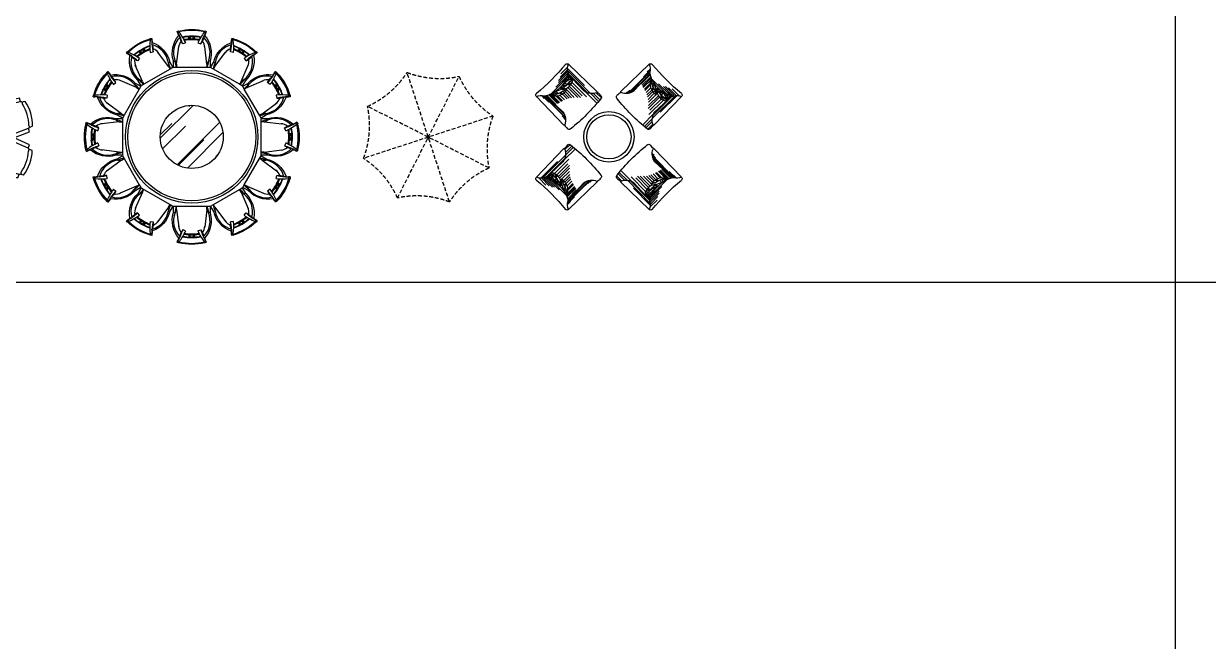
# Model space of a CAD drawing. Header units: millimetres. Extents: x 14385 to 129787, y 107826 to 186798.
# Drawn here: x 62113 to 80893, y 165965 to 175752 of the extents above; entities that cross this region are included whole.
import ezdxf

# ---------------------------------------------------------------- set-up
doc = ezdxf.new("R2010")
doc.units = ezdxf.units.MM
doc.header["$LTSCALE"] = 1000
doc.set_wipeout_variables(frame=1)
doc.linetypes.add('DASHED', pattern=[0.75, 0.5, -0.25])
doc.layers.add('FF-FURN', color=51, linetype='Continuous')

# ---------------------------------------------------------------- blocks, each defined once
blk = doc.blocks.new('F-24')
at = {"color": 0, "linetype": 'Continuous'}
for p, q in [((-549, 1147), (-531, 1125)), ((-452, 1128), (-501, 1093)), ((-245, 873), (-452, 1128)), ((-257, 1191), (-293, 851)), ((-197, 1190), (-257, 1191)), ((-197, 1190), (-231, 870)), ((-183, 1260), (-186, 1231)), ((230, 1251), (232, 1222)), ((254, 867), (237, 1179)), ((297, 1178), (237, 1179)), ((315, 850), (297, 1178)), ((593, 1127), (573, 1105)), ((-304, 851), (-501, 1093)), ((492, 1115), (263, 861)), ((540, 1078), (325, 839)), ((540, 1078), (492, 1115)), ((-859, 847), (-908, 813)), ((-908, 813), (-737, 516)), ((-889, 912), (-874, 887)), ((-859, 847), (-698, 568)), ((715, 552), (885, 815)), ((755, 503), (933, 778)), ((933, 778), (885, 815)), ((922, 877), (906, 852)), ((-1119, 606), (-1091, 598)), ((-1028, 647), (-1048, 590)), ((-746, 510), (-1048, 590)), ((-711, 563), (-1028, 647)), ((1054, 612), (719, 542)), ((1071, 555), (1054, 612)), ((1071, 555), (756, 488)), ((1142, 563), (1113, 557)), ((-1255, 215), (-1228, 204)), ((-1192, 181), (-1212, 124)), ((-1212, 124), (-900, -16)), ((-906, 37), (-1212, -81)), ((-1192, 181), (-899, 50)), ((1212, -124), (900, 16)), ((903, 26), (1195, 139)), ((906, -37), (1212, 81)), ((1212, 81), (1195, 139)), ((1261, 168), (1234, 157)), ((-1261, -168), (-1234, -157)), ((-1212, -81), (-1195, -139)), ((-903, -26), (-1195, -139)), ((1192, -181), (899, -50)), ((1192, -181), (1212, -124)), ((1255, -215), (1228, -204)), ((-1142, -563), (-1113, -557)), ((-1071, -555), (-756, -488)), ((-1071, -555), (-1054, -612)), ((-1054, -612), (-719, -542)), ((-755, -503), (-933, -778)), ((-715, -552), (-885, -815)), ((711, -563), (1028, -647)), ((908, -813), (737, -516)), ((746, -510), (1048, -590)), ((859, -847), (698, -568)), ((1028, -647), (1048, -590)), ((1119, -606), (1091, -598)), ((-933, -778), (-885, -815)), ((-922, -877), (-906, -852)), ((-540, -1078), (-325, -839)), ((-492, -1115), (-263, -861)), ((-315, -850), (-297, -1178)), ((-254, -867), (-237, -1179)), ((197, -1190), (231, -870)), ((245, -873), (452, -1128)), ((257, -1191), (293, -851)), ((304, -851), (501, -1093)), ((859, -847), (908, -813)), ((889, -912), (874, -887)), ((-593, -1127), (-573, -1105)), ((-540, -1078), (-492, -1115)), ((452, -1128), (501, -1093)), ((549, -1147), (531, -1125)), ((-297, -1178), (-237, -1179)), ((-230, -1251), (-232, -1222)), ((183, -1260), (186, -1231)), ((197, -1190), (257, -1191))]:
    blk.add_line(p, q, dxfattribs=at)
at = {"color": 58}
for p, q in [((-418, 39), (-39, 418)), ((-215, -361), (361, 215)), ((-181, -379), (379, 181)), ((19, -420), (420, -19))]:
    blk.add_line(p, q, dxfattribs=at)
at = {"color": 0, "linetype": 'Continuous'}
blk.add_circle((0, 0), 900, dxfattribs=at)
at = {"color": 55, "linetype": 'Continuous'}
blk.add_circle((0, 0), 420, dxfattribs=at)
at = {"color": 0, "linetype": 'Continuous'}
for centre, radius, start, end in [((-351, 499), 678, 107.0156, 142.4861), ((-162, 1229), 24, 174.0387, 285.4996), ((10, 610), 678, 71.0156, 106.4861), ((10, 610), 618, 72.0062, 105.4996), ((208, 1221), 24, 252.0062, 3.3768), ((366, 488), 678, 35.0156, 70.4861), ((-351, 499), 618, 108.0062, 141.4996), ((-549, 1110), 24, 288.0062, 39.3768), ((591, 1089), 24, 138.0387, 249.4996), ((366, 488), 618, 36.0062, 69.4996), ((-853, 899), 24, 210.0387, 321.4996), ((886, 865), 24, 216.0062, 327.3768), ((-577, 198), 678, 143.0156, 178.4861), ((-1097, 575), 24, 324.0062, 75.3768), ((-577, 198), 618, 144.0062, 177.4996), ((1118, 534), 24, 102.0387, 213.4996), ((583, 179), 618, 0.0062, 33.4996), ((583, 179), 678, 359.0156, 34.4861), ((-1219, 226), 24, 246.0387, 357.4996), ((1225, 179), 24, 180.0062, 291.3768), ((-583, -179), 678, 179.0156, 214.4861), ((-1225, -179), 24, 0.0062, 111.3768), ((-583, -179), 618, 180.0062, 213.4996), ((577, -198), 618, 324.0062, 357.4996), ((577, -198), 678, 323.0156, 358.4861), ((1219, -226), 24, 66.0387, 177.4996), ((-1118, -534), 24, 282.0387, 33.4996), ((1097, -575), 24, 144.0062, 255.3768), ((-366, -488), 678, 215.0156, 250.4861), ((-886, -865), 24, 36.0062, 147.3768), ((-366, -488), 618, 216.0062, 249.4996), ((351, -499), 618, 288.0062, 321.4996), ((351, -499), 678, 287.0156, 322.4861), ((853, -899), 24, 30.0387, 141.4996), ((-591, -1089), 24, 318.0387, 69.4996), ((549, -1110), 24, 108.0062, 219.3768), ((-208, -1221), 24, 72.0062, 183.3768), ((-10, -610), 678, 251.0156, 286.4861), ((-10, -610), 618, 252.0062, 285.4996), ((162, -1229), 24, 354.0387, 105.4996)]:
    blk.add_arc(centre, radius, start, end, dxfattribs=at)
at = {"color": 0, "linetype": 'Continuous', "ltscale": 1000}
for centre, start, end in [((-172, 1186), 102.0712, 171.7566), ((216, 1178), 5.7493, 75.4347), ((-517, 1080), 41.7493, 111.4347), ((558, 1061), 66.0712, 135.7566), ((-837, 858), 138.0712, 207.7566), ((867, 826), 329.7493, 39.4347), ((-1053, 570), 77.7493, 147.4347), ((1075, 531), 30.0712, 99.7566), ((-1182, 203), 174.0712, 243.7566), ((1187, 158), 293.7493, 3.4347), ((-1187, -158), 113.7493, 183.4347), ((1182, -203), 354.0712, 63.7566), ((-1075, -531), 210.0712, 279.7566), ((1053, -570), 257.7493, 327.4347), ((-867, -826), 149.7493, 219.4347), ((837, -858), 318.0712, 27.7566), ((-558, -1061), 246.0712, 315.7566), ((517, -1080), 221.7493, 291.4347), ((-216, -1178), 185.7493, 255.4347), ((172, -1186), 282.0712, 351.7566)]:
    blk.add_arc(centre, 24.6, start, end, dxfattribs=at)
blk = doc.blocks.new('CH600A')
at = {"color": 53}
for p, q in [((-231, 568), (-219, 546)), ((-207, 576), (-197, 558)), ((197, 558), (207, 576)), ((231, 568), (219, 546)), ((-219, 546), (-197, 558)), ((-144, 372), (-169, 416)), ((-144, 372), (-169, 416)), ((-97, 389), (-144, 372)), ((97, 389), (144, 372)), ((144, 372), (169, 416)), ((204, 507), (184, 482)), ((219, 546), (197, 558)), ((-240, 50), (-240, 0)), ((-240, 50), (-240, 0))]:
    blk.add_line(p, q, dxfattribs=at)
for p, q in [((-204, 507), (-184, 482)), ((290, 100), (265, 100))]:
    blk.add_line(p, q)
at = {"color": 59}
for p, q in [((-240, 50), (-207, 330)), ((-240, 50), (-207, 330)), ((240, 50), (207, 330)), ((-240, 50), (-240, 0)), ((240, 50), (240, 0))]:
    blk.add_line(p, q, dxfattribs=at)
blk.add_lwpolyline([(207, 576), (209, 580), (231, 568, 0.009719), (204, 507, -0.257577), (290, 100), (290, 0), (240, 0), (-240, 0), (-290, 0), (-290, 93, 0.070161), (-292, 107, -0.248395), (-209, 501), (-204, 507), (-231, 568), (-209, 580), (-207, 576), (-203, 577, -0.122724), (207, 576, 0.122724)], format="xyb")
at = {"color": 53}
blk.add_lwpolyline([(-291, 100), (-265, 100)], dxfattribs=at)
at = {"color": 59}
for centre, radius, start, end in [((0, -246), 833, 76.1634, 103.8366), ((-31, 302), 178, 140.5271, 175.4754), ((0, -338), 833, 79.9356, 100.0644), ((0, -338), 821, 99.3011, 99.7488), ((0, -338), 827, 93.9907, 99.4611), ((-953, -5), 949, 30.1692, 30.5574), ((0, -390), 845, 98.051, 98.4845), ((0, -390), 833, 81.8107, 98.1893), ((-953, -5), 949, 28.0112, 28.3975), ((0, -396), 833, 82.0133, 97.9867), ((0, -390), 839, 93.5473, 97.9005), ((0, -390), 839, 82.0995, 86.4527), ((0, -338), 827, 80.5389, 86.0093), ((953, -5), 949, 151.6025, 151.9888), ((0, -390), 845, 81.5155, 81.949), ((953, -5), 949, 149.4426, 149.8308), ((0, -338), 821, 80.2512, 80.6989), ((31, 302), 178, 4.5246, 39.4729), ((-403, 0), 170, 17.1212, 36.0089), ((403, 0), 170, 143.9911, 162.8788)]:
    blk.add_arc(centre, radius, start, end, dxfattribs=at)
at = {"color": 53}
for centre, radius, start, end in [((61, 230), 351, 134.3392, 201.7937), ((-839, 175), 723, 15.8477, 30.8861), ((-953, -5), 943, 24.7167, 36.6811), ((-1774, -156), 1704, 19.5964, 21.7322), ((-1774, -156), 1704, 19.5964, 20.2602), ((953, -5), 943, 143.3189, 155.2833), ((839, 175), 723, 149.1139, 164.1523), ((1774, -156), 1704, 158.2678, 160.4036), ((-61, 230), 351, 338.2063, 45.6608), ((-52, 100), 213, 180.0276, 208.0449), ((52, 100), 213, 331.9551, 359.9724)]:
    blk.add_arc(centre, radius, start, end, dxfattribs=at)
at = {"color": 59}
for points, knots in [([(-37, 455), (-38, 454), (-39, 453), (-42, 451), (-44, 449), (-49, 448), (-51, 447), (-56, 447), (-58, 447), (-60, 447)], [6.9722113, 6.9722113, 6.9722113, 6.9722113, 7.1405216, 7.1405216, 7.4263004, 7.4263004, 7.7120792, 7.7120792, 7.9204393, 7.9204393, 7.9204393, 7.9204393]), ([(-31, 452), (-32, 451), (-33, 450), (-36, 447), (-38, 446), (-43, 443), (-46, 442), (-52, 441), (-55, 441), (-59, 441), (-60, 441), (-60, 441)], [6.883981, 6.883981, 6.883981, 6.883981, 7.027335, 7.027335, 7.303984, 7.303984, 7.584922, 7.584922, 7.867013, 7.867013, 7.910126, 7.910126, 7.910126, 7.910126]), ([(-58, 493), (-56, 493), (-53, 493), (-48, 492), (-45, 491), (-40, 489), (-38, 487), (-35, 485), (-34, 485), (-34, 484)], [4.7264748, 4.7264748, 4.7264748, 4.7264748, 4.9217868, 4.9217868, 5.1977605, 5.1977605, 5.470688, 5.470688, 5.5342968, 5.5342968, 5.5342968, 5.5342968]), ([(-58, 487), (-56, 487), (-55, 487), (-51, 486), (-49, 486), (-44, 484), (-42, 483), (-40, 481)], [4.733005, 4.733005, 4.733005, 4.733005, 4.8582391, 4.8582391, 5.1440179, 5.1440179, 5.425957, 5.425957, 5.425957, 5.425957]), ([(-40, 481), (-40, 481), (-41, 481), (-43, 480), (-44, 479), (-47, 476), (-48, 475), (-49, 473), (-49, 472), (-50, 471), (-50, 470), (-50, 469), (-50, 469), (-50, 469), (-50, 468), (-50, 467), (-49, 466), (-49, 465), (-48, 463), (-48, 463), (-46, 461), (-45, 460), (-43, 458), (-42, 457), (-40, 456), (-38, 455), (-37, 455)], [5.579121, 5.579121, 5.579121, 5.579121, 5.611868, 5.611868, 5.79726, 5.79726, 5.982652, 5.982652, 6.126335, 6.126335, 6.270017, 6.270017, 6.283185, 6.283185, 6.283185, 6.418802, 6.418802, 6.554419, 6.554419, 6.690036, 6.690036, 6.825652, 6.825652, 6.961269, 6.961269, 7.082726, 7.082726, 7.082726, 7.082726]), ([(-35, 477), (-36, 477), (-37, 476), (-39, 475), (-40, 474), (-41, 473), (-42, 472), (-43, 472), (-43, 471), (-43, 471), (-44, 470), (-44, 470), (-44, 469), (-44, 469), (-44, 469), (-44, 469), (-44, 469), (-44, 469), (-44, 469), (-44, 469), (-44, 468), (-44, 468), (-44, 468), (-44, 468), (-43, 467), (-43, 467), (-43, 466), (-42, 465), (-41, 464), (-40, 464), (-39, 462), (-38, 462), (-36, 461), (-34, 460), (-33, 459)], [5.518644, 5.518644, 5.518644, 5.518644, 5.618999, 5.618999, 5.7353, 5.7353, 5.881562, 5.881562, 5.956068, 5.956068, 6.075094, 6.075094, 6.194121, 6.194121, 6.254711, 6.254711, 6.283185, 6.283185, 6.283185, 6.374607, 6.374607, 6.444189, 6.444189, 6.513771, 6.513771, 6.634689, 6.634689, 6.755606, 6.755606, 6.876524, 6.876524, 6.997441, 6.997441, 7.118058, 7.118058, 7.118058, 7.118058]), ([(-35, 477), (-35, 477), (-35, 477), (-34, 475), (-33, 474), (-32, 470), (-31, 468), (-31, 467), (-31, 465), (-32, 463), (-33, 461), (-33, 460), (-33, 459)], [5.6998882, 5.6998882, 5.6998882, 5.6998882, 5.7155754, 5.7155754, 6.0013542, 6.0013542, 6.2831853, 6.2831853, 6.2831853, 6.5689641, 6.5689641, 6.6848135, 6.6848135, 6.6848135, 6.6848135]), ([(32, 483), (32, 483), (32, 483), (29, 484), (26, 486), (19, 487), (16, 488), (8, 489), (4, 490), (-4, 490), (-8, 490), (-16, 489), (-19, 489), (-27, 487), (-30, 486), (-33, 485), (-34, 484), (-34, 484)], [3.928977, 3.928977, 3.928977, 3.928977, 3.943486, 3.943486, 4.181827, 4.181827, 4.420167, 4.420167, 4.658507, 4.658507, 4.896847, 4.896847, 5.135188, 5.135188, 5.373528, 5.373528, 5.401991, 5.401991, 5.401991, 5.401991]), ([(-31, 452), (-29, 451), (-27, 451), (-21, 449), (-17, 449), (-10, 448), (-6, 448), (1, 448), (5, 448), (12, 449), (15, 449), (22, 451), (25, 452), (29, 453), (29, 453), (30, 454)], [7.24242, 7.24242, 7.24242, 7.24242, 7.404759, 7.404759, 7.626504, 7.626504, 7.848248, 7.848248, 8.069993, 8.069993, 8.291738, 8.291738, 8.513483, 8.513483, 8.564347, 8.564347, 8.564347, 8.564347]), ([(29, 478), (27, 479), (26, 479), (23, 480), (21, 481), (17, 482), (14, 482), (8, 483), (4, 484), (-4, 484), (-8, 484), (-15, 483), (-19, 482), (-25, 481), (-27, 480), (-30, 480)], [3.966366, 3.966366, 3.966366, 3.966366, 4.089769, 4.089769, 4.242455, 4.242455, 4.395141, 4.395141, 4.650474, 4.650474, 4.905807, 4.905807, 5.16114, 5.16114, 5.341691, 5.341691, 5.341691, 5.341691]), ([(-30, 480), (-28, 477), (-27, 475), (-26, 471), (-25, 469), (-25, 467), (-25, 465), (-26, 464), (-26, 460), (-27, 459), (-28, 457)], [5.7601992, 5.7601992, 5.7601992, 5.7601992, 6.0386654, 6.0386654, 6.2831853, 6.2831853, 6.2831853, 6.4632912, 6.4632912, 6.6578738, 6.6578738, 6.6578738, 6.6578738]), ([(-28, 457), (-26, 457), (-24, 456), (-20, 455), (-18, 455), (-12, 454), (-9, 454), (-2, 454), (1, 454), (8, 454), (11, 455), (17, 456), (20, 457), (24, 458), (26, 458), (27, 459)], [7.281416, 7.281416, 7.281416, 7.281416, 7.41826, 7.41826, 7.56821, 7.56821, 7.785509, 7.785509, 8.002808, 8.002808, 8.220106, 8.220106, 8.437405, 8.437405, 8.546665, 8.546665, 8.546665, 8.546665]), ([(29, 478), (28, 476), (27, 475), (26, 471), (25, 469), (25, 467), (25, 465), (26, 464), (26, 461), (26, 460), (27, 459)], [5.829288, 5.829288, 5.829288, 5.829288, 6.0386654, 6.0386654, 6.2831853, 6.2831853, 6.2831853, 6.4632912, 6.4632912, 6.594273, 6.594273, 6.594273, 6.594273]), ([(30, 454), (31, 452), (32, 450), (36, 447), (38, 446), (43, 443), (46, 442), (52, 441), (55, 441), (59, 441), (60, 441), (60, 441)], [6.81764, 6.81764, 6.81764, 6.81764, 7.027335, 7.027335, 7.303984, 7.303984, 7.584922, 7.584922, 7.867013, 7.867013, 7.910126, 7.910126, 7.910126, 7.910126]), ([(34, 475), (33, 474), (33, 473), (32, 470), (31, 468), (31, 467), (31, 465), (32, 463), (32, 461)], [5.8192343, 5.8192343, 5.8192343, 5.8192343, 6.0013542, 6.0013542, 6.2831853, 6.2831853, 6.2831853, 6.5689219, 6.5689219, 6.5689219, 6.5689219]), ([(58, 493), (56, 493), (53, 493), (48, 492), (45, 491), (40, 489), (38, 487), (34, 485), (33, 484), (32, 483)], [4.7264748, 4.7264748, 4.7264748, 4.7264748, 4.9217868, 4.9217868, 5.1977605, 5.1977605, 5.470688, 5.470688, 5.6096472, 5.6096472, 5.6096472, 5.6096472]), ([(32, 461), (32, 461), (32, 461), (33, 462), (35, 463), (36, 464), (37, 465), (38, 466), (38, 466), (38, 467), (39, 467), (39, 468), (39, 468), (39, 468), (39, 468), (39, 468), (39, 468), (39, 468), (39, 469), (39, 469), (39, 469), (39, 469), (39, 469), (39, 469), (39, 469), (39, 469), (39, 470), (39, 470), (39, 470), (38, 471), (38, 471), (37, 472), (36, 473), (35, 474), (35, 475), (34, 475)], [8.731407, 8.731407, 8.731407, 8.731407, 8.731445, 8.731445, 8.879174, 8.879174, 9.026902, 9.026902, 9.108251, 9.108251, 9.19061, 9.19061, 9.272968, 9.272968, 9.301622, 9.301622, 9.330276, 9.330276, 9.387583, 9.387583, 9.433354, 9.433354, 9.479125, 9.479125, 9.555044, 9.555044, 9.607634, 9.607634, 9.710968, 9.710968, 9.82984, 9.82984, 9.948711, 9.948711, 10.052072, 10.052072, 10.052072, 10.052072]), ([(35, 456), (35, 456), (35, 456), (38, 458), (39, 459), (42, 462), (43, 463), (44, 464), (44, 465), (45, 467), (45, 468), (45, 470), (45, 471), (44, 472), (44, 473), (42, 475), (42, 476), (40, 478), (39, 479), (38, 480)], [8.72851, 8.72851, 8.72851, 8.72851, 8.735227, 8.735227, 8.956972, 8.956972, 9.115685, 9.115685, 9.274397, 9.274397, 9.433109, 9.433109, 9.591822, 9.591822, 9.750534, 9.750534, 9.909247, 9.909247, 10.032438, 10.032438, 10.032438, 10.032438]), ([(35, 456), (37, 455), (38, 453), (42, 451), (44, 449), (49, 448), (51, 447), (56, 447), (58, 447), (60, 447)], [6.864495, 6.864495, 6.864495, 6.864495, 7.140522, 7.140522, 7.4263, 7.4263, 7.712079, 7.712079, 7.920439, 7.920439, 7.920439, 7.920439]), ([(58, 487), (56, 487), (55, 487), (51, 486), (49, 486), (44, 484), (42, 483), (39, 481), (38, 480), (38, 480)], [4.733005, 4.733005, 4.733005, 4.733005, 4.8582391, 4.8582391, 5.1440179, 5.1440179, 5.4297967, 5.4297967, 5.5440825, 5.5440825, 5.5440825, 5.5440825])]:
    blk.add_open_spline(points, degree=3, knots=knots, dxfattribs=at)
blk = doc.blocks.new('做成ACAD TuKuai0031')
at = {"color": 35, "linetype": 'DASHED', "ltscale": 0.1}
for p, q in [((0, -900), (0, 900)), ((636, -636), (-636, 636)), ((-636, -636), (636, 636)), ((-900, 0), (900, 0))]:
    blk.add_line(p, q, dxfattribs=at)
at = {"color": 30, "linetype": 'DASHED', "ltscale": 0.1}
blk.add_lwpolyline([(636, -636, 0.14438), (0, -900, 0.14438), (-636, -636, 0.14438), (-900, 0, 0.14438), (-636, 636, 0.14438), (0, 900, 0.14438), (636, 636, 0.14438), (900, 0, 0.14438)], format="xyb", close=True, dxfattribs=at)
at = {"layer": 'FF-FURN', "color": 35, "linetype": 'DASHED', "ltscale": 0.1, "const_width": 25}
blk.add_lwpolyline([(-12, 0, 1), (12, 0, 1)], format="xyb", close=True, dxfattribs=at)
blk = doc.blocks.new('Sofa-750x800')
blk.add_wipeout([(-328, 15), (-187, 5), (0, 0), (98, 1), (238, 8), (309, 14), (328, 15), (338, 14), (349, 9), (355, 2), (358, -4), (360, -12), (361, -36), (362, -85), (363, -132), (365, -192), (366, -267), (368, -357), (370, -475), (374, -641), (374, -645), (371, -649), (368, -651), (374, -730), (373, -735), (369, -746), (364, -753), (357, -758), (353, -760), (347, -762), (344, -763), (301, -767), (237, -773), (156, -779), (89, -781), (17, -783), (-73, -782), (-151, -779), (-237, -773), (-297, -768), (-335, -764), (-346, -762), (-353, -760), (-359, -757), (-366, -751), (-370, -745), (-372, -739), (-374, -730), (-372, -702), (-368, -651), (-370, -650), (-372, -648), (-374, -642), (-374, -639), (-371, -475), (-367, -329), (-365, -206), (-362, -92), (-361, -32), (-361, -17), (-360, -12), (-359, -5), (-356, 1), (-351, 7), (-346, 11), (-340, 14), (-335, 15), (-331, 15)])
for p, q in [((-374, -641), (-361, -17)), ((374, -641), (361, -17))]:
    blk.add_line(p, q)
at = {"color": 250}
blk.add_line((-245, -217), (-236, -486), dxfattribs=at)
at = {"color": 53}
blk.add_line((245, -217), (236, -486), dxfattribs=at)
at = {"color": 250}
for points in [[(-168, -36), (-320, -37)], [(-301, -54), (-300, -432)], [(-121, -65), (-288, -66)], [(-282, -75), (-280, -590)], [(-68, -86), (-263, -87)], [(-45, -108), (-254, -109)], [(-235, -124), (-235, -220)], [(-221, -131), (-221, -212)], [(38, -131), (-211, -132)], [(-202, -141), (-202, -203)], [(-183, -149), (-183, -196)], [(173, -153), (-170, -154)], [(-164, -156), (-164, -191)], [(-142, -163), (-142, -186)], [(-105, -182), (-126, -227)], [(-75, -180), (-100, -232)], [(-62, -184), (-81, -225)], [(-48, -187), (-67, -226)], [(85, -179), (80, -229)], [(113, -173), (109, -215)], [(141, -170), (136, -225)], [(155, -170), (152, -205)], [(168, -155), (169, -343)], [(185, -148), (186, -338)], [(204, -140), (205, -332)], [(232, -126), (232, -325)], [(247, -167), (248, -535)], [(265, -113), (267, -571)], [(273, -98), (275, -584)], [(286, -80), (286, -222)], [(294, -71), (294, -128)], [(-199, -261), (-198, -584)], [(-181, -222), (-197, -255)], [(-154, -224), (-170, -260)], [(-161, -267), (-159, -523)], [(-139, -226), (-156, -262)], [(-124, -227), (-142, -265)], [(-122, -271), (-121, -523)], [(-93, -268), (-92, -491)], [(-55, -255), (-55, -268)], [(-55, -277), (-54, -453)], [(-21, -193), (-45, -246)], [(-7, -198), (-25, -236)], [(-19, -287), (-19, -423)], [(-1, -250), (-4, -286)], [(14, -283), (14, -402)], [(41, -240), (37, -277)], [(43, -276), (43, -387)], [(55, -236), (51, -275)], [(81, -264), (81, -370)], [(117, -241), (117, -358)], [(136, -225), (136, -352)], [(-244, -524), (-243, -774)], [(287, -524), (288, -599)], [(-351, -647), (-351, -762)], [(-313, -623), (-312, -767)], [(-282, -593), (-282, -770)], [(296, -567), (296, -607)]]:
    blk.add_lwpolyline(points, dxfattribs=at)
at = {"color": 53}
blk.add_lwpolyline([(-253, -141), (-252, -543)], dxfattribs=at)
at = {"color": 55}
for points in [[(-112, -183), (-102, -180), (-94, -188), (-84, -178), (-52, -186, -0.055778), (6, -203, -0.322884), (-172, -265, -0.26527), (-245, -226, -0.13021)], [(33, -206), (59, -191), (73, -183), (80, -181), (109, -174, -0.055778), (170, -170, -0.294862), (24, -279, -0.259041), (-59, -275, -0.181271)]]:
    blk.add_lwpolyline(points, format="xyb", close=True, dxfattribs=at)
for points in [[(170, -170, -0.169686), (97, -220), (92, -220), (77, -230), (-3, -251), (-45, -274), (-59, -275)], [(6, -203, -0.169686), (-79, -226), (-84, -224), (-101, -229), (-184, -222), (-231, -230), (-245, -226)]]:
    blk.add_lwpolyline(points, format="xyb", dxfattribs=at)
for centre, radius, start, end in [((-330, -15), 30, 84.8973, 174.0152), ((0, 3530), 3530, 264.6755, 275.3245), ((330, -15), 30, 5.9848, 95.1027), ((-442, -3), 81.9, 350.0234, 354.0152), ((442, -3), 81.9, 185.9848, 189.9766), ((-364, -642), 10, 175.9299, 293.61), ((-6328, -197), 5978, 354.8809, 355.6413), ((-339, -728), 34.7, 183.0045, 259.1315), ((339, -728), 34.7, 280.8685, 356.9955), ((364, -642), 10, 246.39, 4.0701), ((6328, -197), 5978, 184.3587, 185.1191), ((0, 2178), 2961, 263.2874, 276.7108)]:
    blk.add_arc(centre, radius, start, end)
at = {"color": 53}
for centre, radius, start, end in [((-425, -188), 182, 350.7531, 69.4305), ((-18, 258), 439, 236.3199, 272.3034), ((18, 258), 439, 267.6966, 305.3546), ((425, -188), 182, 110.5695, 189.2469), ((-444, -458), 211, 293.61, 352.4814), ((444, -458), 211, 187.5186, 246.39)]:
    blk.add_arc(centre, radius, start, end, dxfattribs=at)

msp = doc.modelspace()

# ---------------------------------------------------------------- hatches: boundary and pattern name
at = {"layer": 'FF-FURN', "linetype": 'Continuous'}
h = msp.add_hatch(dxfattribs=at)
h.set_pattern_fill('AR-RROOF', color=59, scale=20, angle=45, style=0)
h.set_pattern_definition([(45, (1386.9, 178579), (431.0523, 1149.4728), [7620, -1016, 2540, -508]), (45, (1685, 179236.34), (-836.96, 118.5394), [1524, -167.64, 3048, -381]), (45, (1261.16, 179063.92), (1627.2224, 2108.5641), [4064, -711.2, 2032, -508])])
h.paths.add_polyline_path([(65277.3, 173958.3, 1), (64277.3, 173958.3, 1)])

# ---------------------------------------------------------------- linework, layer by layer
at = {"color": 1}
for p, q in [((18573.3, 171654.3), (80368.9, 171654.3)), ((80368.9, 171654.3), (129786.9, 171654.3))]:
    msp.add_line(p, q, dxfattribs=at)
msp.add_lwpolyline([(129786.9, 184762.2), (129786.9, 107826.4), (18573.3, 107826.4), (18573.3, 184762.2), (80368.9, 184762.2), (80368.9, 107826.4)], dxfattribs=at)
at = {"layer": 'FF-FURN', "linetype": 'Continuous'}
msp.add_circle((64777.3, 173958.3), 1050, dxfattribs=at)
at = {"layer": 'FF-FURN', "color": 59, "linetype": 'Continuous'}
msp.add_circle((64777.3, 173958.3), 1014, dxfattribs=at)
at = {"layer": 'FF-FURN', "color": 55, "linetype": 'Continuous'}
msp.add_circle((64777.3, 173958.3), 500, dxfattribs=at)
at = {"layer": 'FF-FURN'}
msp.add_circle((71390.8, 173958.3), 400, dxfattribs=at)
at = {"layer": 'FF-FURN', "color": 8}
msp.add_circle((71390.8, 173958.3), 350, dxfattribs=at)

# ---------------------------------------------------------------- block references
at = {"layer": 'FF-FURN', "linetype": 'Continuous'}
for p, rotation in [((64777.3, 175058.8), 7.837378745989554e-08), ((64227.1, 174911.4), 30.00000007837378), ((65327.6, 174911.4), 330.0000000783738), ((63824.3, 174508.6), 60.00000007837379), ((65730.4, 174508.6), 300.0000000783738), ((63676.8, 173958.3), 90.00000007837379), ((65877.8, 173958.3), 270.0000000783737), ((63824.3, 173408.1), 120.0000000783738), ((65730.4, 173408.1), 240.0000000783738), ((64227.1, 173005.2), 150.0000000783738), ((65327.6, 173005.2), 210.0000000783738), ((64777.3, 172857.8), 180.0000000783737)]:
    msp.add_blockref('CH600A', p, dxfattribs=dict(at, rotation=rotation))
at = {"layer": 'FF-FURN', "color": 8, "xscale": 1.2, "yscale": 1.2, "zscale": 1.2, "rotation": 63.11523759864625}
msp.add_blockref('做成ACAD TuKuai0031', (68526.8, 173953.6), dxfattribs=at)
at = {"layer": 'FF-FURN', "linetype": 'Continuous'}
msp.add_blockref('F-24', (60993.5, 173958.3), dxfattribs=at)

# ---------------------------------------------------------------- next in the draw order: block references
at = {"layer": 'FF-FURN', "xscale": -1}
for p, rotation in [((70483.7, 174865.3), 45.0000000002948), ((72297.8, 174865.4), 314.9999999997052), ((70483.7, 173051.2), 134.9999999997052), ((72297.8, 173051.3), 225.0000000002948)]:
    msp.add_blockref('Sofa-750x800', p, dxfattribs=dict(at, rotation=rotation))

doc.saveas('drawing.dxf')
